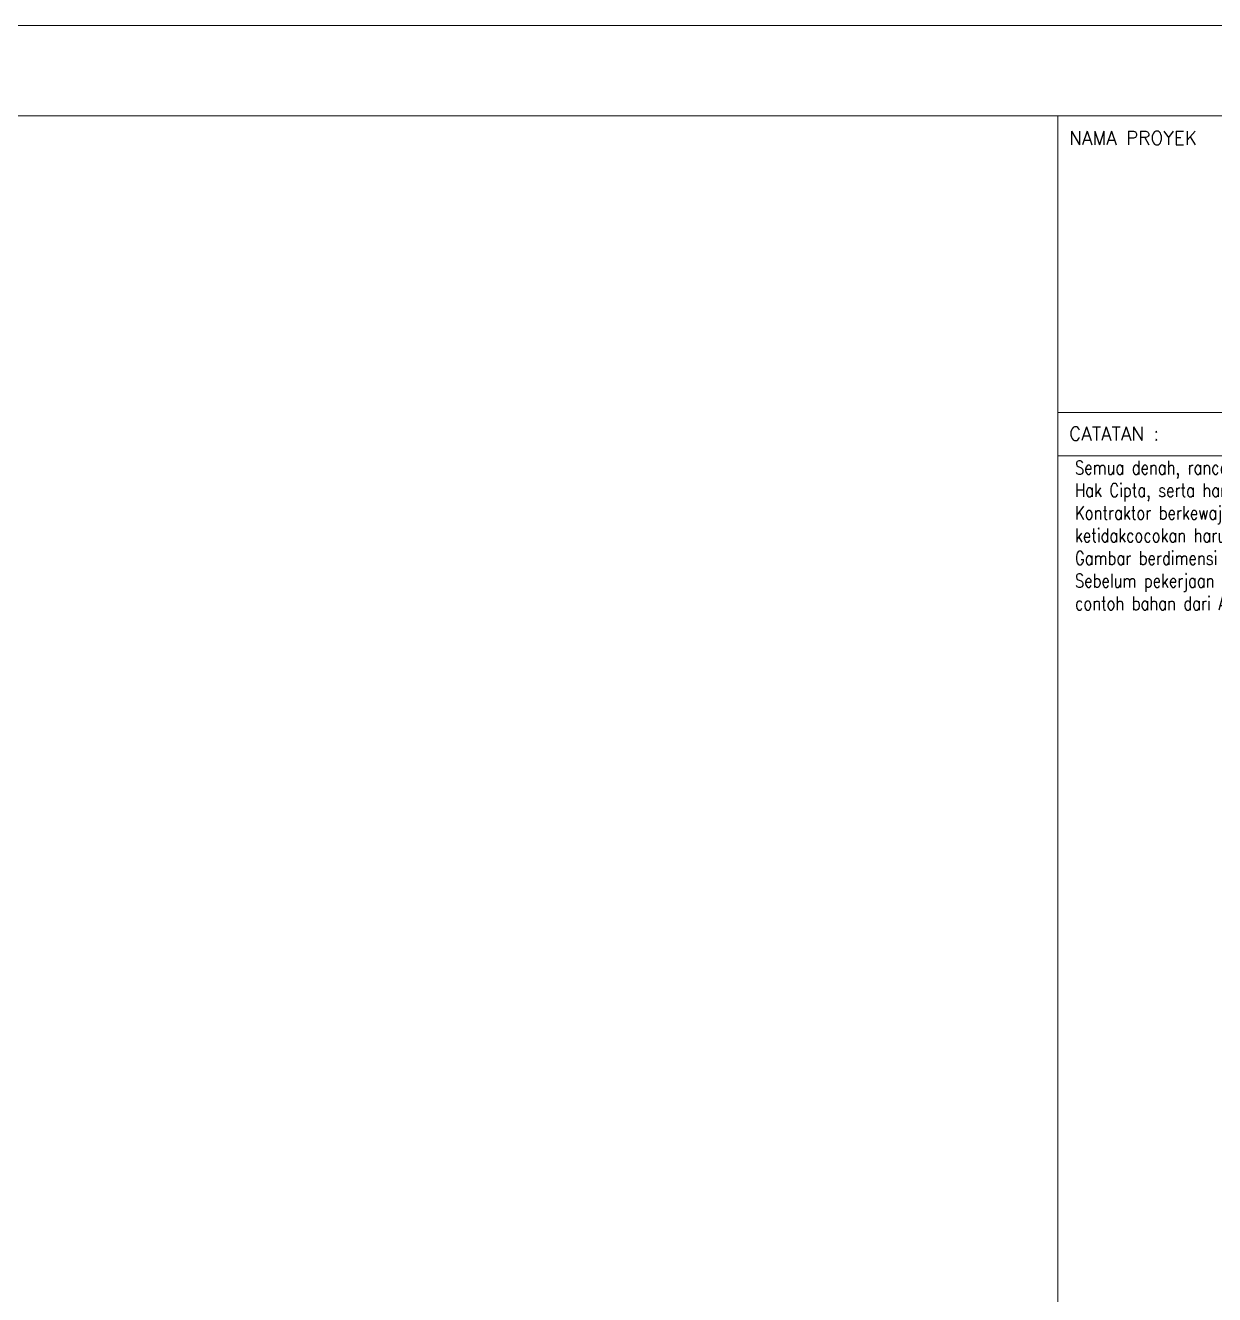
# Model space of a CAD drawing. Header units: millimetres. Extents: x -9564 to 494436, y -140371 to 4257.
# Drawn here: x 1.47 to 8.28, y 123.58 to 130.85 of the extents above; entities that cross this region are included whole.
import ezdxf
from ezdxf.enums import TextEntityAlignment as Align

# ---------------------------------------------------------------- set-up
doc = ezdxf.new("R2010")
doc.units = ezdxf.units.MM
doc.header["$MEASUREMENT"] = 0
doc.linetypes.add('DASHED2', pattern=[0.375, 0.25, -0.125])
for name, color, linetype, lineweight in [('LEGEND', 1, 'DASHED2', 50), ('XR-KOP A3_MOZART$0$A-TXTKOP', 3, 'Continuous', 5), ('XR-KOP A3_MOZART$0$KOP-A1$0$A-GRSKOP', 1, 'Continuous', 5), ('XR-KOP A3_MOZART$0$KOP-A1$0$A-TXTKOP', 3, 'Continuous', 5)]:
    doc.layers.add(name, color=color, linetype=linetype, lineweight=lineweight)
doc.styles.add('HAND', font='ROMAND.SHX', dxfattribs={"width": 0.8, "height": 250})
doc.styles.add('XR-KOP A3_MOZART$0$KOP-A1$0$DIM100', font='SIMPLEX.shx', dxfattribs={"width": 0.8, "height": 250})
doc.styles.add('XR-KOP A3_MOZART$0$KOP-A1$0$ROMANS', font='romans.shx', dxfattribs={"height": 200})
doc.styles.add('XR-KOP A3_MOZART$0$ROMAND', font='romand.shx', dxfattribs={"height": 2, "bigfont": 'bigfont.shx'})

# ---------------------------------------------------------------- blocks, each defined once
blk = doc.blocks.new('hsdh')
at = {"layer": 'XR-KOP A3_MOZART$0$KOP-A1$0$A-GRSKOP', "linetype": 'Continuous', "lineweight": 5}
for p, q in [((140384.5, 56659.8), (140384.5, 82137.7)), ((140384.5, 80618), (145016.9, 80618))]:
    blk.add_line(p, q, dxfattribs=at)
at = {"layer": 'XR-KOP A3_MOZART$0$KOP-A1$0$A-GRSKOP', "color": 0, "linetype": 'Continuous', "lineweight": 5}
blk.add_lwpolyline([(145480.1, 82601), (107945.4, 82601), (107945.4, 56196.5), (145480.1, 56196.5)], close=True, dxfattribs=at)
at = {"layer": 'XR-KOP A3_MOZART$0$KOP-A1$0$A-GRSKOP', "color": 5, "linetype": 'Continuous', "lineweight": 5}
blk.add_lwpolyline([(145016.9, 82137.7), (108408.6, 82137.7), (108408.6, 56659.8), (145016.9, 56659.8)], close=True, dxfattribs=at)
at = {"layer": 'XR-KOP A3_MOZART$0$KOP-A1$0$A-GRSKOP', "linetype": 'Continuous', "lineweight": 5}
blk.add_lwpolyline([(145016.9, 80395.7), (140384.5, 80395.7)], dxfattribs=at)
at = {"layer": 'XR-KOP A3_MOZART$0$KOP-A1$0$A-TXTKOP', "lineweight": 5, "style": 'XR-KOP A3_MOZART$0$KOP-A1$0$ROMANS'}
for s, height, p in [('NAMA PROYEK', 69.485, (140442.9, 81989.8)), ('CATATAN :', 69.49, (140442.9, 80475.3))]:
    blk.add_text(s, height=height, dxfattribs=at).set_placement(p)
at = {"layer": 'XR-KOP A3_MOZART$0$KOP-A1$0$A-TXTKOP', "insert": (140472.9, 80370.8), "char_height": 69.4853, "width": 4456.224, "attachment_point": 1, "style": 'XR-KOP A3_MOZART$0$KOP-A1$0$DIM100'}
blk.add_mtext('Semua denah, rancangan dan karya seni yang tertera pada gambar ini dilindungi oleh Undang-undang Hak Cipta, serta hanya dipakai untuk yang telah ditentukan dan tidak boleh diperbanyak tanpa ijin tertulis.\\PKontraktor berkewajiban untuk memeriksa dimensi terhadap keadaan lapangan dan apabila ada ketidakcocokan harus dilaporkan kepada Arsitek.\\PGambar berdimensi tidak diperkenankan diskala.\\PSebelum pekerjaan dilaksanakan, kontraktor berkewajiban untuk meminta persetujuan gambar kerja dan contoh bahan dari Arsitek.', dxfattribs=at)
blk = doc.blocks.new('A$C2a879c63')
at = {"layer": 'LEGEND', "xscale": 0.00111896417510141, "yscale": 0.00111896417510141, "zscale": 0.00111896417510141}
blk.add_blockref('hsdh', (-120.787, -62.8819), dxfattribs=at)
at = {"color": 4, "style": 'HAND'}
for tag, height, rotation, p in [('DRY.WASHER', 0.054, 0, (11.9366, 24.9122)), ('PATIO', 0.135, 0, (20.9666, 21.5696)), ('GENSET', 0.135, 0, (18.2157, 17.1045)), ('PLANTERBOX', 0.135, 90, (22.169, 13.2959)), ('PLANTERBOX', 0.135, 0, (18.5224, 11.5633)), ('PATIO', 0.135, 0, (400.0395, 10.821)), ('CARPORT', 0.135, 0, (12.157, 9.7744)), ('CARPORT', 0.135, 0, (20.6202, 9.7744))]:
    blk.add_attdef(tag, text='', height=height, rotation=rotation, dxfattribs=at).set_placement(p, align=Align.MIDDLE)
at = {"layer": 'XR-KOP A3_MOZART$0$A-TXTKOP', "style": 'XR-KOP A3_MOZART$0$ROMAND'}
for tag, p in [('1:200', (37.0468, 3.1879)), ('1:100', (79.0468, 3.1879)), ('1:100', (121.0468, 3.1879)), ('1:100', (163.0468, 3.1879)), ('1:100', (205.0468, 3.1879)), ('1:100', (247.0468, 3.1879)), ('1:100', (289.0468, 3.1879)), ('1:100', (331.0468, 3.1879)), ('1:100', (373.0468, 3.1879)), ('1:100', (415.0468, 3.1879)), ('1:100', (457.0468, 3.1879)), ('1:100', (499.0468, 3.1879))]:
    blk.add_attdef(tag, text='', height=0.1296, dxfattribs=at).set_placement(p, align=Align.MIDDLE)

msp = doc.modelspace()

# ---------------------------------------------------------------- block references
msp.add_blockref('A$C2a879c63', (-28.9148, 101.3058))

doc.saveas('drawing.dxf')
